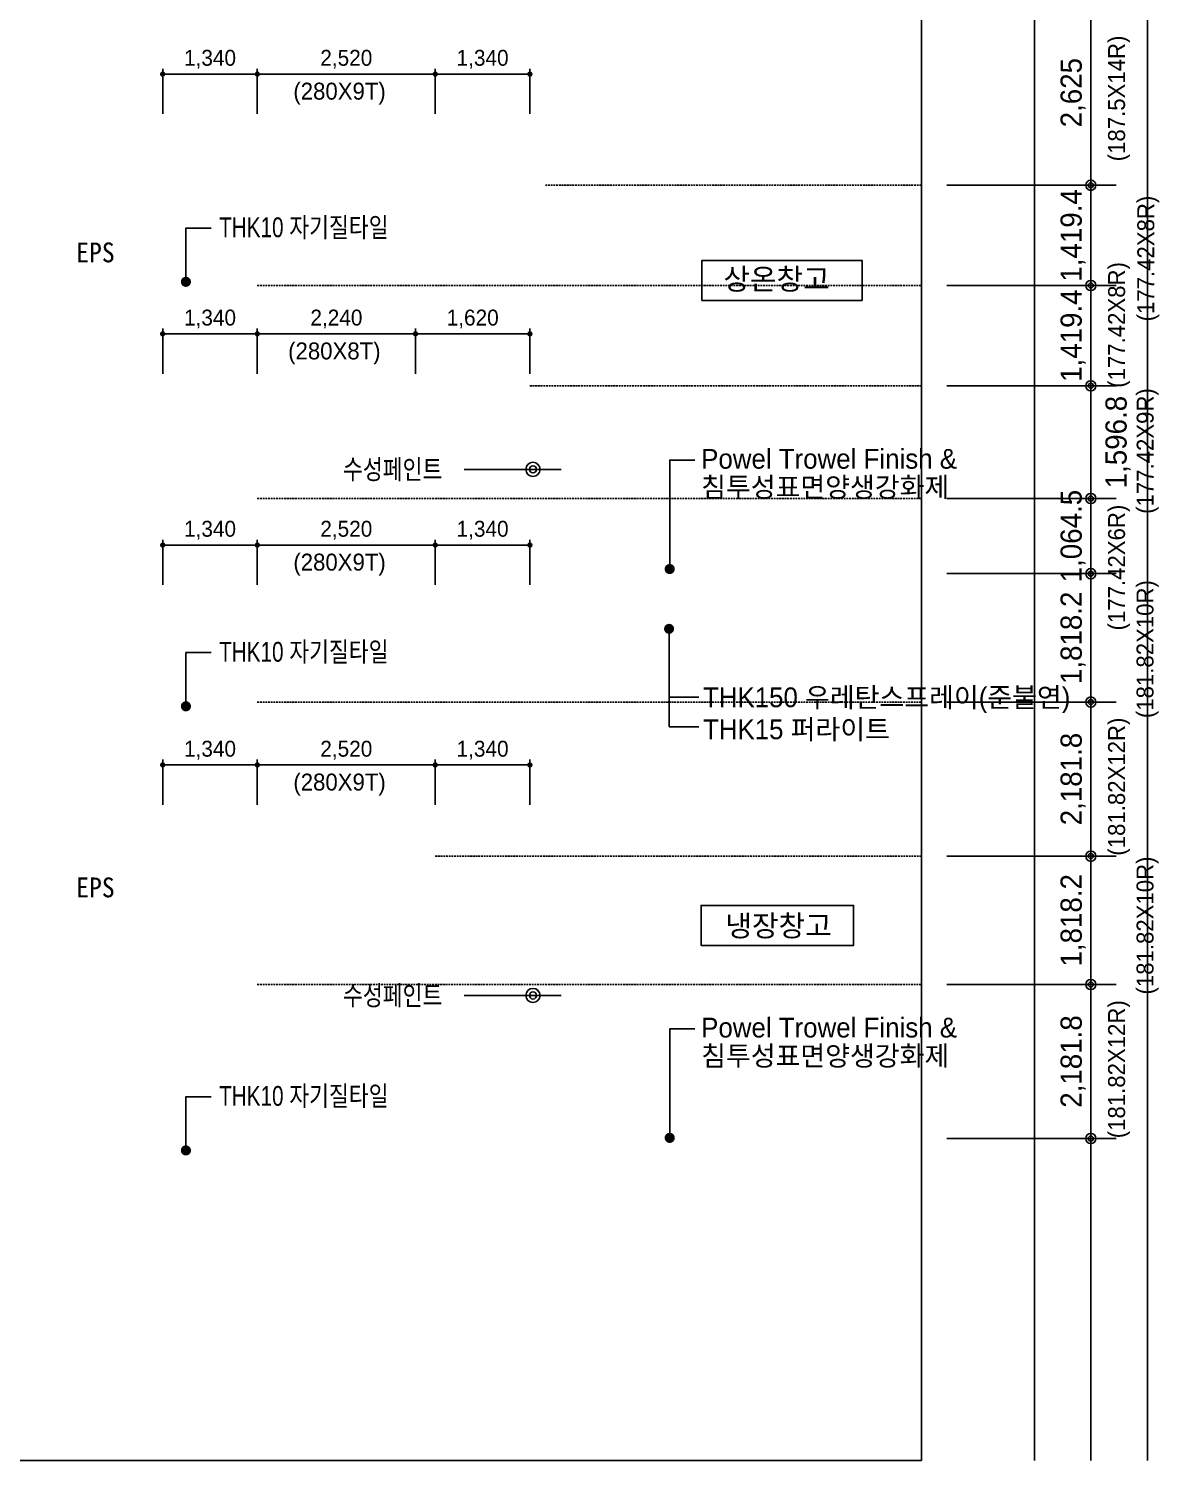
# Model space of a CAD drawing. Header units: millimetres. Extents: x 252711992 to 505989238, y 504776675 to 1009617600.
# Drawn here: x 252856744 to 252872757, y 504776996 to 504797273 of the extents above; entities that cross this region are included whole.
import ezdxf
from ezdxf.enums import TextEntityAlignment as Align

# ---------------------------------------------------------------- set-up
doc = ezdxf.new("R2010")
doc.units = ezdxf.units.MM
doc.linetypes.add('DASHEDX2', pattern=[38.1, 25.4, -12.7])
for name, color, linetype in [('$ZCDB_AUDIT_GENERATED_600D18', 7, 'Continuous'), ('0KD DIM', 7, 'Continuous'), ('4A.TEC ELE 4', 9, 'Continuous'), ('4A.TEC TEXT', 7, 'Continuous'), ('4A.TEC 심볼', 7, 'Continuous'), ('TEX', 3, 'Continuous'), ('TEXT', 7, 'Continuous'), ('㈜SE&C TEXT', 7, 'Continuous')]:
    doc.layers.add(name, color=color, linetype=linetype)
doc.layers.add('DEFPOINT', color=135, linetype='Continuous', plot=False)
doc.styles.add('1', font='')
doc.styles.add('나눔고딕', font='')
doc.styles.add('돋움', font='')
doc.styles.add('돋음체', font='')
doc.styles.get('1').set_extended_font_data('DotumChe')
doc.styles.get('나눔고딕').set_extended_font_data('Dotum')
doc.styles.get('돋움').set_extended_font_data('Dotum')
doc.styles.get('돋음체').set_extended_font_data('Dotum')
doc.dimstyles.new('DIM_600(외부치수)', dxfattribs={"dimscale": 400, "dimtxt": 3.3, "dimasz": 1, "dimexe": 2, "dimexo": 2, "dimgap": 1, "dimtad": 1, "dimdec": 0, "dimdsep": 46, "dimlunit": 6, "dimtxsty": '나눔고딕', "dimblk1": 'DIMDOT', "dimblk2": 'DIMDOT', "dimsah": 1, "dimcen": 2.5, "dimdle": 1.5, "dimclrd": 8, "dimclre": 8, "dimclrt": 3, "dimadec": 0, "dimazin": 0, "dimtfac": 1, "dimtdec": 0, "dimtix": 1, "dimtmove": 2, "dimatfit": 3, "dimldrblk": 'DIMDOT', "dimfxl": 1, "dimtvp": 1, "dimtolj": 1, "dimtzin": 0, "dimarcsym": 0})
doc.dimstyles.new('DIM_80(외부치수)', dxfattribs={"dimscale": 40, "dimtxt": 3.3, "dimasz": 1, "dimexe": 2, "dimexo": 2, "dimgap": 1, "dimtad": 1, "dimdec": 0, "dimdsep": 46, "dimlunit": 6, "dimtxsty": '돋움', "dimblk1": 'DIMDOT', "dimblk2": 'DIMDOT', "dimsah": 1, "dimcen": 2.5, "dimdle": 1.5, "dimclrd": 1, "dimclre": 7, "dimclrt": 2, "dimadec": 0, "dimazin": 0, "dimtfac": 1, "dimtdec": 0, "dimtix": 1, "dimtmove": 2, "dimatfit": 3, "dimldrblk": 'DIMDOT', "dimfxl": 1, "dimtvp": 1, "dimtolj": 1, "dimtzin": 0, "dimarcsym": 0})
doc.dimstyles.new('KD DIM 1', dxfattribs={"dimscale": 50, "dimtxt": 3, "dimasz": 1, "dimexe": 1, "dimexo": 1, "dimgap": 1, "dimtad": 1, "dimdec": 0, "dimzin": 0, "dimdsep": 46, "dimlunit": 6, "dimtxsty": '돋음체', "dimblk": 'DOT', "dimcen": 3, "dimdle": 1, "dimclrd": 256, "dimclre": 256, "dimclrt": 3, "dimazin": 0, "dimtfac": 1, "dimtdec": 0, "dimtix": 1, "dimtmove": 2, "dimatfit": 3, "dimldrblk": 'OBLIQUE', "dimfxl": 1, "dimtvp": 0.8333, "dimtolj": 1, "dimtzin": 0, "dimarcsym": 0})

# ---------------------------------------------------------------- blocks, each defined once
blk = doc.blocks.new('_Dot')
at = {"color": 0, "linetype": 'ByBlock', "lineweight": -2}
blk.add_line((-0.5, 0), (-1, 0), dxfattribs=at)
at = {"color": 0, "linetype": 'ByBlock', "const_width": 0.5}
blk.add_lwpolyline([(-0.25, 0, 1), (0.25, 0, 1)], format="xyb", close=True, dxfattribs=at)
blk = doc.blocks.new('*D651')
at = {"layer": '0KD DIM', "lineweight": -2, "transparency": 16777216}
for p, q in [((252859983, 504796064), (252859983, 504796704)), ((252862428, 504796629), (252860058, 504796629)), ((252862503, 504796064), (252862503, 504796704))]:
    blk.add_line(p, q, dxfattribs=at)
at = {"layer": 'Defpoints', "color": 0, "transparency": 16777216}
for p in [(252859983, 504796629), (252859983, 504795989), (252862503, 504795989)]:
    blk.add_point(p, dxfattribs=at)
at = {"layer": '0KD DIM', "lineweight": -2, "transparency": 16777216, "xscale": 75, "yscale": 75, "zscale": 75, "rotation": 180}
blk.add_blockref('_Dot', (252859983, 504796629), dxfattribs=at)
at = {"layer": '0KD DIM', "lineweight": -2, "transparency": 16777216, "xscale": 75, "yscale": 75, "zscale": 75}
blk.add_blockref('_Dot', (252862503, 504796629), dxfattribs=at)
at = {"layer": '0KD DIM', "color": 3, "transparency": 16777216, "insert": (252861243, 504796839), "char_height": 225, "attachment_point": 5, "style": '돋음체'}
blk.add_mtext('\\A1;2,520', dxfattribs=at)
blk = doc.blocks.new('_OBLIQUE')
at = {"color": 0, "linetype": 'ByBlock'}
blk.add_line((-0.5, -0.5), (0.5, 0.5), dxfattribs=at)
blk = doc.blocks.new('*D652')
at = {"layer": '0KD DIM', "lineweight": -2, "transparency": 16777216}
for p, q in [((252858643, 504796064), (252858643, 504796704)), ((252858718, 504796629), (252859908, 504796629)), ((252859983, 504796064), (252859983, 504796704))]:
    blk.add_line(p, q, dxfattribs=at)
at = {"layer": 'Defpoints', "color": 0, "transparency": 16777216}
for p in [(252859983, 504796629), (252858643, 504795989), (252859983, 504795989)]:
    blk.add_point(p, dxfattribs=at)
at = {"layer": '0KD DIM', "lineweight": -2, "transparency": 16777216, "xscale": 75, "yscale": 75, "zscale": 75, "rotation": 180}
blk.add_blockref('_Dot', (252858643, 504796629), dxfattribs=at)
at = {"layer": '0KD DIM', "lineweight": -2, "transparency": 16777216, "xscale": 75, "yscale": 75, "zscale": 75}
blk.add_blockref('_Dot', (252859983, 504796629), dxfattribs=at)
at = {"layer": '0KD DIM', "color": 3, "transparency": 16777216, "insert": (252859313, 504796839), "char_height": 225, "attachment_point": 5, "style": '돋음체'}
blk.add_mtext('\\A1;1,340', dxfattribs=at)
blk = doc.blocks.new('*D653')
at = {"layer": '0KD DIM', "lineweight": -2, "transparency": 16777216}
for p, q in [((252862503, 504796064), (252862503, 504796704)), ((252863768, 504796629), (252862578, 504796629)), ((252863843, 504796064), (252863843, 504796704))]:
    blk.add_line(p, q, dxfattribs=at)
at = {"layer": 'Defpoints', "color": 0, "transparency": 16777216}
for p in [(252862503, 504796629), (252862503, 504795989, -3299), (252863843, 504795989, -8562)]:
    blk.add_point(p, dxfattribs=at)
at = {"layer": '0KD DIM', "lineweight": -2, "transparency": 16777216, "xscale": 75, "yscale": 75, "zscale": 75, "rotation": 180}
blk.add_blockref('_Dot', (252862503, 504796629), dxfattribs=at)
at = {"layer": '0KD DIM', "lineweight": -2, "transparency": 16777216, "xscale": 75, "yscale": 75, "zscale": 75}
blk.add_blockref('_Dot', (252863843, 504796629), dxfattribs=at)
at = {"layer": '0KD DIM', "color": 3, "transparency": 16777216, "insert": (252863173, 504796839), "char_height": 225, "attachment_point": 5, "style": '돋음체'}
blk.add_mtext('\\A1;1,340', dxfattribs=at)
blk = doc.blocks.new('*D654')
at = {"layer": '0KD DIM', "lineweight": -2, "transparency": 16777216}
for p, q in [((252859983, 504792385), (252859983, 504793025)), ((252862148, 504792950), (252860058, 504792950)), ((252862223, 504792385), (252862223, 504793025))]:
    blk.add_line(p, q, dxfattribs=at)
at = {"layer": 'Defpoints', "color": 0, "transparency": 16777216}
for p in [(252859983, 504792950), (252859983, 504792310), (252862223, 504792310)]:
    blk.add_point(p, dxfattribs=at)
at = {"layer": '0KD DIM', "lineweight": -2, "transparency": 16777216, "xscale": 75, "yscale": 75, "zscale": 75, "rotation": 180}
blk.add_blockref('_Dot', (252859983, 504792950), dxfattribs=at)
at = {"layer": '0KD DIM', "lineweight": -2, "transparency": 16777216, "xscale": 75, "yscale": 75, "zscale": 75}
blk.add_blockref('_Dot', (252862223, 504792950), dxfattribs=at)
at = {"layer": '0KD DIM', "color": 3, "transparency": 16777216, "insert": (252861103, 504793160), "char_height": 225, "attachment_point": 5, "style": '돋음체'}
blk.add_mtext('\\A1;2,240', dxfattribs=at)
blk = doc.blocks.new('*D655')
at = {"layer": '0KD DIM', "lineweight": -2, "transparency": 16777216}
for p, q in [((252858643, 504792385), (252858643, 504793025)), ((252858718, 504792950), (252859908, 504792950)), ((252859983, 504792385), (252859983, 504793025))]:
    blk.add_line(p, q, dxfattribs=at)
at = {"layer": 'Defpoints', "color": 0, "transparency": 16777216}
for p in [(252859983, 504792950), (252858643, 504792310), (252859983, 504792310)]:
    blk.add_point(p, dxfattribs=at)
at = {"layer": '0KD DIM', "lineweight": -2, "transparency": 16777216, "xscale": 75, "yscale": 75, "zscale": 75, "rotation": 180}
blk.add_blockref('_Dot', (252858643, 504792950), dxfattribs=at)
at = {"layer": '0KD DIM', "lineweight": -2, "transparency": 16777216, "xscale": 75, "yscale": 75, "zscale": 75}
blk.add_blockref('_Dot', (252859983, 504792950), dxfattribs=at)
at = {"layer": '0KD DIM', "color": 3, "transparency": 16777216, "insert": (252859313, 504793160), "char_height": 225, "attachment_point": 5, "style": '돋음체'}
blk.add_mtext('\\A1;1,340', dxfattribs=at)
blk = doc.blocks.new('*D656')
at = {"layer": '0KD DIM', "lineweight": -2, "transparency": 16777216}
for p, q in [((252862223, 504792385), (252862223, 504793025)), ((252863768, 504792950), (252862298, 504792950)), ((252863843, 504792385), (252863843, 504793025))]:
    blk.add_line(p, q, dxfattribs=at)
at = {"layer": 'Defpoints', "color": 0, "transparency": 16777216}
for p in [(252862223, 504792950), (252862223, 504792310, -2200), (252863843, 504792310, -8562)]:
    blk.add_point(p, dxfattribs=at)
at = {"layer": '0KD DIM', "lineweight": -2, "transparency": 16777216, "xscale": 75, "yscale": 75, "zscale": 75, "rotation": 180}
blk.add_blockref('_Dot', (252862223, 504792950), dxfattribs=at)
at = {"layer": '0KD DIM', "lineweight": -2, "transparency": 16777216, "xscale": 75, "yscale": 75, "zscale": 75}
blk.add_blockref('_Dot', (252863843, 504792950), dxfattribs=at)
at = {"layer": '0KD DIM', "color": 3, "transparency": 16777216, "insert": (252863033, 504793160), "char_height": 225, "attachment_point": 5, "style": '돋음체'}
blk.add_mtext('\\A1;1,620', dxfattribs=at)
blk = doc.blocks.new('*D657')
at = {"layer": '0KD DIM', "lineweight": -2, "transparency": 16777216}
for p, q in [((252859983, 504789394), (252859983, 504790034)), ((252862428, 504789959), (252860058, 504789959)), ((252862503, 504789394), (252862503, 504790034))]:
    blk.add_line(p, q, dxfattribs=at)
at = {"layer": 'Defpoints', "color": 0, "transparency": 16777216}
for p in [(252859983, 504789959), (252859983, 504789319), (252862503, 504789319)]:
    blk.add_point(p, dxfattribs=at)
at = {"layer": '0KD DIM', "lineweight": -2, "transparency": 16777216, "xscale": 75, "yscale": 75, "zscale": 75, "rotation": 180}
blk.add_blockref('_Dot', (252859983, 504789959), dxfattribs=at)
at = {"layer": '0KD DIM', "lineweight": -2, "transparency": 16777216, "xscale": 75, "yscale": 75, "zscale": 75}
blk.add_blockref('_Dot', (252862503, 504789959), dxfattribs=at)
at = {"layer": '0KD DIM', "color": 3, "transparency": 16777216, "insert": (252861243, 504790169), "char_height": 225, "attachment_point": 5, "style": '돋음체'}
blk.add_mtext('\\A1;2,520', dxfattribs=at)
blk = doc.blocks.new('*D658')
at = {"layer": '0KD DIM', "lineweight": -2, "transparency": 16777216}
for p, q in [((252858643, 504789394), (252858643, 504790034)), ((252858718, 504789959), (252859908, 504789959)), ((252859983, 504789394), (252859983, 504790034))]:
    blk.add_line(p, q, dxfattribs=at)
at = {"layer": 'Defpoints', "color": 0, "transparency": 16777216}
for p in [(252859983, 504789959), (252858643, 504789319), (252859983, 504789319)]:
    blk.add_point(p, dxfattribs=at)
at = {"layer": '0KD DIM', "lineweight": -2, "transparency": 16777216, "xscale": 75, "yscale": 75, "zscale": 75, "rotation": 180}
blk.add_blockref('_Dot', (252858643, 504789959), dxfattribs=at)
at = {"layer": '0KD DIM', "lineweight": -2, "transparency": 16777216, "xscale": 75, "yscale": 75, "zscale": 75}
blk.add_blockref('_Dot', (252859983, 504789959), dxfattribs=at)
at = {"layer": '0KD DIM', "color": 3, "transparency": 16777216, "insert": (252859313, 504790169), "char_height": 225, "attachment_point": 5, "style": '돋음체'}
blk.add_mtext('\\A1;1,340', dxfattribs=at)
blk = doc.blocks.new('*D659')
at = {"layer": '0KD DIM', "lineweight": -2, "transparency": 16777216}
for p, q in [((252862503, 504789394), (252862503, 504790034)), ((252863768, 504789959), (252862578, 504789959)), ((252863843, 504789394), (252863843, 504790034))]:
    blk.add_line(p, q, dxfattribs=at)
at = {"layer": 'Defpoints', "color": 0, "transparency": 16777216}
for p in [(252862503, 504789959), (252862503, 504789319, -3299), (252863843, 504789319, -8562)]:
    blk.add_point(p, dxfattribs=at)
at = {"layer": '0KD DIM', "lineweight": -2, "transparency": 16777216, "xscale": 75, "yscale": 75, "zscale": 75, "rotation": 180}
blk.add_blockref('_Dot', (252862503, 504789959), dxfattribs=at)
at = {"layer": '0KD DIM', "lineweight": -2, "transparency": 16777216, "xscale": 75, "yscale": 75, "zscale": 75}
blk.add_blockref('_Dot', (252863843, 504789959), dxfattribs=at)
at = {"layer": '0KD DIM', "color": 3, "transparency": 16777216, "insert": (252863173, 504790169), "char_height": 225, "attachment_point": 5, "style": '돋음체'}
blk.add_mtext('\\A1;1,340', dxfattribs=at)
blk = doc.blocks.new('*D660')
at = {"layer": '0KD DIM', "lineweight": -2, "transparency": 16777216}
for p, q in [((252859983, 504786279), (252859983, 504786920)), ((252862428, 504786845), (252860058, 504786845)), ((252862503, 504786279), (252862503, 504786920))]:
    blk.add_line(p, q, dxfattribs=at)
at = {"layer": 'Defpoints', "color": 0, "transparency": 16777216}
for p in [(252859983, 504786845), (252859983, 504786204), (252862503, 504786204)]:
    blk.add_point(p, dxfattribs=at)
at = {"layer": '0KD DIM', "lineweight": -2, "transparency": 16777216, "xscale": 75, "yscale": 75, "zscale": 75, "rotation": 180}
blk.add_blockref('_Dot', (252859983, 504786845), dxfattribs=at)
at = {"layer": '0KD DIM', "lineweight": -2, "transparency": 16777216, "xscale": 75, "yscale": 75, "zscale": 75}
blk.add_blockref('_Dot', (252862503, 504786845), dxfattribs=at)
at = {"layer": '0KD DIM', "color": 3, "transparency": 16777216, "insert": (252861243, 504787054), "char_height": 225, "attachment_point": 5, "style": '돋음체'}
blk.add_mtext('\\A1;2,520', dxfattribs=at)
blk = doc.blocks.new('*D661')
at = {"layer": '0KD DIM', "lineweight": -2, "transparency": 16777216}
for p, q in [((252858643, 504786279), (252858643, 504786920)), ((252858718, 504786845), (252859908, 504786845)), ((252859983, 504786279), (252859983, 504786920))]:
    blk.add_line(p, q, dxfattribs=at)
at = {"layer": 'Defpoints', "color": 0, "transparency": 16777216}
for p in [(252859983, 504786845), (252858643, 504786204), (252859983, 504786204)]:
    blk.add_point(p, dxfattribs=at)
at = {"layer": '0KD DIM', "lineweight": -2, "transparency": 16777216, "xscale": 75, "yscale": 75, "zscale": 75, "rotation": 180}
blk.add_blockref('_Dot', (252858643, 504786845), dxfattribs=at)
at = {"layer": '0KD DIM', "lineweight": -2, "transparency": 16777216, "xscale": 75, "yscale": 75, "zscale": 75}
blk.add_blockref('_Dot', (252859983, 504786845), dxfattribs=at)
at = {"layer": '0KD DIM', "color": 3, "transparency": 16777216, "insert": (252859313, 504787054), "char_height": 225, "attachment_point": 5, "style": '돋음체'}
blk.add_mtext('\\A1;1,340', dxfattribs=at)
blk = doc.blocks.new('*D662')
at = {"layer": '0KD DIM', "lineweight": -2, "transparency": 16777216}
for p, q in [((252862503, 504786279), (252862503, 504786920)), ((252863768, 504786845), (252862578, 504786845)), ((252863843, 504786279), (252863843, 504786920))]:
    blk.add_line(p, q, dxfattribs=at)
at = {"layer": 'Defpoints', "color": 0, "transparency": 16777216}
for p in [(252862503, 504786845), (252862503, 504786204, -3299), (252863843, 504786204, -8562)]:
    blk.add_point(p, dxfattribs=at)
at = {"layer": '0KD DIM', "lineweight": -2, "transparency": 16777216, "xscale": 75, "yscale": 75, "zscale": 75, "rotation": 180}
blk.add_blockref('_Dot', (252862503, 504786845), dxfattribs=at)
at = {"layer": '0KD DIM', "lineweight": -2, "transparency": 16777216, "xscale": 75, "yscale": 75, "zscale": 75}
blk.add_blockref('_Dot', (252863843, 504786845), dxfattribs=at)
at = {"layer": '0KD DIM', "color": 3, "transparency": 16777216, "insert": (252863173, 504787054), "char_height": 225, "attachment_point": 5, "style": '돋음체'}
blk.add_mtext('\\A1;1,340', dxfattribs=at)
blk = doc.blocks.new('A$C398e453a')
at = {"layer": 'TEX', "color": 1}
blk.add_lwpolyline([(72, 72), (72, 833), (428, 833)], dxfattribs=at)
at = {"layer": '㈜SE&C TEXT', "color": 1, "const_width": 71.7}
blk.add_lwpolyline([(36, 72, -1), (108, 72, -1)], format="xyb", close=True, dxfattribs=at)
at = {"layer": '4A.TEC TEXT', "style": '돋움', "width": 0.8}
blk.add_text('THK10 자기질타일', height=280, dxfattribs=at).set_placement((543, 844), align=Align.MIDDLE_LEFT)
blk = doc.blocks.new('DIMDOT')
at = {"color": 0}
blk.add_line((-2, 0), (2, 0), dxfattribs=at)
for radius in [0.5, 0.25]:
    blk.add_circle((0, 0), radius, dxfattribs=at)
blk = doc.blocks.new('*D665')
at = {"layer": '$ZCDB_AUDIT_GENERATED_600D18', "color": 8, "lineweight": -2, "transparency": 16777216}
for p, q in [((252869747, 504783736), (252872147, 504783736)), ((252871787, 504783592), (252871787, 504781698)), ((252869747, 504781554), (252872147, 504781554))]:
    blk.add_line(p, q, dxfattribs=at)
at = {"layer": 'Defpoints', "color": 0, "transparency": 16777216}
for p in [(252869387, 504783736), (252869387, 504781554), (252871787, 504781554)]:
    blk.add_point(p, dxfattribs=at)
at = {"layer": '$ZCDB_AUDIT_GENERATED_600D18', "color": 8, "lineweight": -2, "transparency": 16777216, "xscale": 144, "yscale": 144, "zscale": 144}
for p, rotation in [((252871787, 504783736), 90), ((252871787, 504781554), 270)]:
    blk.add_blockref('DIMDOT', p, dxfattribs=dict(at, rotation=rotation))
at = {"layer": '$ZCDB_AUDIT_GENERATED_600D18', "color": 3, "transparency": 16777216, "insert": (252871536, 504782645), "char_height": 300, "attachment_point": 5, "rotation": 90, "style": '나눔고딕'}
blk.add_mtext('\\A1;2,181.8', dxfattribs=at)
blk = doc.blocks.new('*D666')
at = {"layer": '$ZCDB_AUDIT_GENERATED_600D18', "color": 8, "lineweight": -2, "transparency": 16777216}
for p, q in [((252869747, 504785554), (252872147, 504785554)), ((252871787, 504783880), (252871787, 504785410)), ((252869747, 504783736), (252872147, 504783736))]:
    blk.add_line(p, q, dxfattribs=at)
at = {"layer": 'Defpoints', "color": 0, "transparency": 16777216}
for p in [(252869387, 504785554), (252871787, 504785554), (252869387, 504783736)]:
    blk.add_point(p, dxfattribs=at)
at = {"layer": '$ZCDB_AUDIT_GENERATED_600D18', "color": 8, "lineweight": -2, "transparency": 16777216, "xscale": 144, "yscale": 144, "zscale": 144}
for p, rotation in [((252871787, 504785554), 90), ((252871787, 504783736), 270)]:
    blk.add_blockref('DIMDOT', p, dxfattribs=dict(at, rotation=rotation))
at = {"layer": '$ZCDB_AUDIT_GENERATED_600D18', "color": 3, "transparency": 16777216, "insert": (252871536, 504784645), "char_height": 300, "attachment_point": 5, "rotation": 90, "style": '나눔고딕'}
blk.add_mtext('\\A1;1,818.2', dxfattribs=at)
blk = doc.blocks.new('*D667')
at = {"layer": '$ZCDB_AUDIT_GENERATED_600D18', "color": 8, "lineweight": -2, "transparency": 16777216}
for p, q in [((252869747, 504787736), (252872147, 504787736)), ((252871787, 504787592), (252871787, 504785698)), ((252869747, 504785554), (252872147, 504785554))]:
    blk.add_line(p, q, dxfattribs=at)
at = {"layer": 'Defpoints', "color": 0, "transparency": 16777216}
for p in [(252869387, 504787736), (252869387, 504785554), (252871787, 504785554)]:
    blk.add_point(p, dxfattribs=at)
at = {"layer": '$ZCDB_AUDIT_GENERATED_600D18', "color": 8, "lineweight": -2, "transparency": 16777216, "xscale": 144, "yscale": 144, "zscale": 144}
for p, rotation in [((252871787, 504787736), 90), ((252871787, 504785554), 270)]:
    blk.add_blockref('DIMDOT', p, dxfattribs=dict(at, rotation=rotation))
at = {"layer": '$ZCDB_AUDIT_GENERATED_600D18', "color": 3, "transparency": 16777216, "insert": (252871536, 504786645), "char_height": 300, "attachment_point": 5, "rotation": 90, "style": '나눔고딕'}
blk.add_mtext('\\A1;2,181.8', dxfattribs=at)
blk = doc.blocks.new('*D668')
at = {"layer": '$ZCDB_AUDIT_GENERATED_600D18', "color": 8, "lineweight": -2, "transparency": 16777216}
for p, q in [((252869747, 504789554), (252872147, 504789554)), ((252871787, 504787880), (252871787, 504789410)), ((252869747, 504787736), (252872147, 504787736))]:
    blk.add_line(p, q, dxfattribs=at)
at = {"layer": 'Defpoints', "color": 0, "transparency": 16777216}
for p in [(252869387, 504789554), (252871787, 504789554), (252869387, 504787736)]:
    blk.add_point(p, dxfattribs=at)
at = {"layer": '$ZCDB_AUDIT_GENERATED_600D18', "color": 8, "lineweight": -2, "transparency": 16777216, "xscale": 144, "yscale": 144, "zscale": 144}
for p, rotation in [((252871787, 504789554), 90), ((252871787, 504787736), 270)]:
    blk.add_blockref('DIMDOT', p, dxfattribs=dict(at, rotation=rotation))
at = {"layer": '$ZCDB_AUDIT_GENERATED_600D18', "color": 3, "transparency": 16777216, "insert": (252871536, 504788645), "char_height": 300, "attachment_point": 5, "rotation": 90, "style": '나눔고딕'}
blk.add_mtext('\\A1;1,818.2', dxfattribs=at)
blk = doc.blocks.new('*D669')
at = {"layer": '$ZCDB_AUDIT_GENERATED_600D18', "color": 8, "lineweight": -2, "transparency": 16777216}
for p, q in [((252871787, 504790762), (252871787, 504790906)), ((252869747, 504790618), (252872147, 504790618)), ((252871787, 504790618), (252871787, 504789554)), ((252869747, 504789554), (252872147, 504789554)), ((252871787, 504789410), (252871787, 504789266))]:
    blk.add_line(p, q, dxfattribs=at)
at = {"layer": 'Defpoints', "color": 0, "transparency": 16777216}
for p in [(252869387, 504790618), (252869387, 504789554), (252871787, 504789554)]:
    blk.add_point(p, dxfattribs=at)
at = {"layer": '$ZCDB_AUDIT_GENERATED_600D18', "color": 8, "lineweight": -2, "transparency": 16777216, "xscale": 144, "yscale": 144, "zscale": 144}
for p, rotation in [((252871787, 504790618), 270), ((252871787, 504789554), 90)]:
    blk.add_blockref('DIMDOT', p, dxfattribs=dict(at, rotation=rotation))
at = {"layer": '$ZCDB_AUDIT_GENERATED_600D18', "color": 3, "transparency": 16777216, "insert": (252871536, 504790086), "char_height": 300, "attachment_point": 5, "rotation": 90, "style": '나눔고딕'}
blk.add_mtext('\\A1;1,064.5', dxfattribs=at)
blk = doc.blocks.new('*D670')
at = {"layer": '$ZCDB_AUDIT_GENERATED_600D18', "color": 8, "lineweight": -2, "transparency": 16777216}
for p, q in [((252869747, 504792215), (252872147, 504792215)), ((252871787, 504790762), (252871787, 504792071)), ((252869747, 504790618), (252872147, 504790618))]:
    blk.add_line(p, q, dxfattribs=at)
at = {"layer": 'Defpoints', "color": 0, "transparency": 16777216}
for p in [(252869387, 504792215), (252871787, 504792215), (252869387, 504790618)]:
    blk.add_point(p, dxfattribs=at)
at = {"layer": '$ZCDB_AUDIT_GENERATED_600D18', "color": 8, "lineweight": -2, "transparency": 16777216, "xscale": 144, "yscale": 144, "zscale": 144}
for p, rotation in [((252871787, 504792215), 90), ((252871787, 504790618), 270)]:
    blk.add_blockref('DIMDOT', p, dxfattribs=dict(at, rotation=rotation))
at = {"layer": '$ZCDB_AUDIT_GENERATED_600D18', "color": 3, "transparency": 16777216, "insert": (252872172, 504791417), "char_height": 300, "attachment_point": 5, "rotation": 90, "style": '나눔고딕'}
blk.add_mtext('\\A1;1,596.8', dxfattribs=at)
blk = doc.blocks.new('*D671')
at = {"layer": '$ZCDB_AUDIT_GENERATED_600D18', "color": 8, "lineweight": -2, "transparency": 16777216}
for p, q in [((252871787, 504793779), (252871787, 504793923)), ((252869747, 504793635), (252872147, 504793635)), ((252871787, 504793635), (252871787, 504792215)), ((252869747, 504792215), (252872147, 504792215)), ((252871787, 504792071), (252871787, 504791927))]:
    blk.add_line(p, q, dxfattribs=at)
at = {"layer": 'Defpoints', "color": 0, "transparency": 16777216}
for p in [(252869387, 504793635), (252869387, 504792215), (252871787, 504792215)]:
    blk.add_point(p, dxfattribs=at)
at = {"layer": '$ZCDB_AUDIT_GENERATED_600D18', "color": 8, "lineweight": -2, "transparency": 16777216, "xscale": 144, "yscale": 144, "zscale": 144}
for p, rotation in [((252871787, 504793635), 270), ((252871787, 504792215), 90)]:
    blk.add_blockref('DIMDOT', p, dxfattribs=dict(at, rotation=rotation))
at = {"layer": '$ZCDB_AUDIT_GENERATED_600D18', "color": 3, "transparency": 16777216, "insert": (252871536, 504792925), "char_height": 300, "attachment_point": 5, "rotation": 90, "style": '나눔고딕'}
blk.add_mtext('\\A1;1,419.4', dxfattribs=at)
blk = doc.blocks.new('*D672')
at = {"layer": '$ZCDB_AUDIT_GENERATED_600D18', "color": 8, "lineweight": -2, "transparency": 16777216}
for p, q in [((252871787, 504795198), (252871787, 504795342)), ((252869747, 504795054), (252872147, 504795054)), ((252871787, 504793635), (252871787, 504795054)), ((252869747, 504793635), (252872147, 504793635)), ((252871787, 504793491), (252871787, 504793347))]:
    blk.add_line(p, q, dxfattribs=at)
at = {"layer": 'Defpoints', "color": 0, "transparency": 16777216}
for p in [(252869387, 504795054), (252871787, 504795054), (252869387, 504793635)]:
    blk.add_point(p, dxfattribs=at)
at = {"layer": '$ZCDB_AUDIT_GENERATED_600D18', "color": 8, "lineweight": -2, "transparency": 16777216, "xscale": 144, "yscale": 144, "zscale": 144}
for p, rotation in [((252871787, 504795054), 270), ((252871787, 504793635), 90)]:
    blk.add_blockref('DIMDOT', p, dxfattribs=dict(at, rotation=rotation))
at = {"layer": '$ZCDB_AUDIT_GENERATED_600D18', "color": 3, "transparency": 16777216, "insert": (252871536, 504794344), "char_height": 300, "attachment_point": 5, "rotation": 90, "style": '나눔고딕'}
blk.add_mtext('\\A1;1,419.4', dxfattribs=at)
blk = doc.blocks.new('*D673')
at = {"layer": '$ZCDB_AUDIT_GENERATED_600D18', "color": 8, "lineweight": -2, "transparency": 16777216}
for p, q in [((252869747, 504797679), (252872147, 504797679)), ((252871787, 504797535), (252871787, 504795198)), ((252869747, 504795054), (252872147, 504795054))]:
    blk.add_line(p, q, dxfattribs=at)
at = {"layer": 'Defpoints', "color": 0, "transparency": 16777216}
for p in [(252869387, 504797679), (252869387, 504795054), (252871787, 504795054)]:
    blk.add_point(p, dxfattribs=at)
at = {"layer": '$ZCDB_AUDIT_GENERATED_600D18', "color": 8, "lineweight": -2, "transparency": 16777216, "xscale": 144, "yscale": 144, "zscale": 144}
for p, rotation in [((252871787, 504797679), 90), ((252871787, 504795054), 270)]:
    blk.add_blockref('DIMDOT', p, dxfattribs=dict(at, rotation=rotation))
at = {"layer": '$ZCDB_AUDIT_GENERATED_600D18', "color": 3, "transparency": 16777216, "insert": (252871536, 504796366), "char_height": 300, "attachment_point": 5, "rotation": 90, "style": '나눔고딕'}
blk.add_mtext('\\A1;2,625', dxfattribs=at)
blk = doc.blocks.new('A$C77fab269')
at = {"layer": '4A.TEC 심볼', "color": 1}
for p in [(53, 334), (368, 21)]:
    blk.add_line(p, (53, 21), dxfattribs=at)
at = {"layer": '4A.TEC 심볼', "color": 1, "const_width": 53.4}
blk.add_lwpolyline([(53, 1088, 1), (53, 1035, 1)], format="xyb", close=True, dxfattribs=at)
at = {"layer": '4A.TEC 심볼', "color": 1}
blk.add_lwpolyline([(53, 1062), (53, 334), (368, 334)], dxfattribs=at)
at = {"layer": '4A.TEC TEXT', "style": '돋움'}
for s, p in [('THK150 우레탄스프레이(준불연)', (413, 334)), ('THK15 퍼라이트', (413, -6))]:
    blk.add_text(s, height=210, dxfattribs=at).set_placement(p, align=Align.MIDDLE_LEFT)
blk = doc.blocks.new('A$C80bd29a0')
at = {"layer": 'TEX', "color": 1}
blk.add_lwpolyline([(54, 54), (54, 1211), (321, 1211)], dxfattribs=at)
at = {"layer": '㈜SE&C TEXT', "color": 1, "const_width": 53.8}
blk.add_lwpolyline([(27, 54, -1), (81, 54, -1)], format="xyb", close=True, dxfattribs=at)
at = {"layer": '4A.TEC TEXT', "style": '돋움'}
for s, p in [('Powel Trowel Finish &', (388, 1225, 0)), ('침투성표면양생강화제', (388, 925, 0))]:
    blk.add_text(s, height=210, dxfattribs=at).set_placement(p, align=Align.MIDDLE_LEFT)
blk = doc.blocks.new('A$Cf885b5ed')
at = {"layer": '4A.TEC ELE 4', "xscale": 1.333333333333333, "yscale": 1.333333333333333, "zscale": 1.333333333333333}
blk.add_blockref('A$C80bd29a0', (0, 0, 0), dxfattribs=at)
blk = doc.blocks.new('A$Ccf7108a0')
at = {"layer": '4A.TEC TEXT', "style": '돋움', "width": 0.8}
blk.add_text('수성페인트', height=280, dxfattribs=at).set_placement((31, 215), align=Align.MIDDLE_LEFT)
at = {"layer": '㈜SE&C TEXT', "color": 1}
blk.add_leader([(2721, 215, 0), (1745, 215)], dimstyle='DIM_80(외부치수)', override={"dimasz": 5, "dimtad": 0}, dxfattribs=at)

msp = doc.modelspace()

# ---------------------------------------------------------------- linework, layer by layer
at = {"layer": 'DEFPOINT'}
for points in [[(252843933.68, 504776996.25), (252843933.68, 504828017.81), (252872587.24, 504828017.81), (252872587.24, 504776996.25)], [(252844733.68, 504776996.25), (252844733.68, 504827217.81), (252871787.24, 504827217.81), (252871787.24, 504776996.25)], [(252845533.68, 504776996.25), (252845533.68, 504826417.81), (252870987.24, 504826417.81), (252870987.24, 504776996.25)]]:
    msp.add_lwpolyline(points, dxfattribs=at)
msp.add_lwpolyline([(252847133.68, 504824817.81), (252869387.24, 504824817.81), (252869387.24, 504776996.25), (252847133.68, 504776996.25)], close=True, dxfattribs=at)
at = {"layer": 'TEXT', "color": 251, "linetype": 'DASHEDX2'}
for p, q in [((252864062.92, 504795053.96, 7817.06), (252869387.24, 504795053.96, 7817.06)), ((252859982.92, 504793634.6, 7817.06), (252869387.24, 504793634.6, 7817.06)), ((252863842.92, 504792215.25, 7817.06), (252869387.24, 504792215.25, 7817.06)), ((252859982.92, 504790618.47, 7817.06), (252869387.24, 504790618.47, 7817.06)), ((252859982.92, 504787735.78, 7817.06), (252869387.24, 504787735.78, 7817.06)), ((252862502.92, 504785553.96, 7817.06), (252869387.24, 504785553.96, 7817.06)), ((252859982.92, 504783735.78, 7817.06), (252869387.24, 504783735.78, 7817.06))]:
    msp.add_line(p, q, dxfattribs=at)
at = {"layer": 'TEXT'}
for points in [[(252866279.11, 504793424.31), (252868547.83, 504793424.31), (252868547.83, 504793990.98), (252866279.11, 504793990.98)], [(252866266.96, 504784289.07), (252868426.64, 504784289.07), (252868426.64, 504784855.74), (252866266.96, 504784855.74)]]:
    msp.add_lwpolyline(points, close=True, dxfattribs=at)

# ---------------------------------------------------------------- block references
at = {"layer": '4A.TEC ELE 4'}
for name, p in [('A$C398e453a', (252858899.46, 504793615.44, 7817.06)), ('A$Cf885b5ed', (252865751.07, 504789547.24)), ('A$Ccf7108a0', (252861165.84, 504790816.27, 7817.06)), ('A$C398e453a', (252858899.46, 504787603.49, 7817.06)), ('A$Ccf7108a0', (252861165.84, 504783365.02, 7817.06)), ('A$Cf885b5ed', (252865751.07, 504781491.96)), ('A$C398e453a', (252858899.46, 504781313.89, 7817.06))]:
    msp.add_blockref(name, p, dxfattribs=at)
at = {"layer": '4A.TEC ELE 4', "xscale": 1.333333333333333, "yscale": 1.333333333333333, "zscale": 1.333333333333333}
msp.add_blockref('A$C77fab269', (252865743.45, 504787357.5), dxfattribs=at)

# ---------------------------------------------------------------- texts
at = {"layer": '$ZCDB_AUDIT_GENERATED_600D18', "color": 3, "style": '나눔고딕'}
for s, p in [('(187.5X14R)', (252872271.05, 504795394.2)), ('(177.42X8R)', (252872685.09, 504793126.76)), ('(177.42X8R)', (252872271.05, 504792186.4)), ('(177.42X9R)', (252872676.2, 504790400.51)), ('(177.42X6R)', (252872271.05, 504788750.51)), ('(181.82X10R)', (252872674.18, 504787508.06)), ('(181.82X12R)', (252872271.05, 504785560.32)), ('(181.82X10R)', (252872674.18, 504783593.42)), ('(181.82X12R)', (252872271.05, 504781558.1))]:
    msp.add_text(s, height=240, rotation=90, dxfattribs=at).set_placement(p)
for s, p in [('(280X9T)', (252860493.06, 504796267.35, -21547.89)), ('(280X8T)', (252860419.58, 504792588.55, -21547.89)), ('(280X9T)', (252860493.06, 504789597.5, -21547.89)), ('(280X9T)', (252860493.06, 504786482.77, -21547.89))]:
    msp.add_text(s, height=240, dxfattribs=at).set_placement(p)
at = {"layer": 'TEXT'}
for s, height, style, p in [('EPS', 281.25, '1', (252857690.19, 504794103.4)), ('EPS', 281.25, '1', (252857690.19, 504785110.73)), ('냉장창고', 300, '돋움', (252867364.33, 504784566.92))]:
    msp.add_text(s, height=height, dxfattribs=dict(at, style=style)).set_placement(p, align=Align.MIDDLE_CENTER)
at = {"layer": 'TEXT', "style": '돋움'}
msp.add_text('상온창고', height=300, dxfattribs=at).set_placement((252866583.59, 504793725.97), align=Align.MIDDLE_LEFT)

# ---------------------------------------------------------------- dimensions: what is measured, and where the dimension line sits
at = {"layer": '$ZCDB_AUDIT_GENERATED_600D18'}
for base, p1, p2, angle, picture, middle in [((252871787.24, 504795053.96), (252869387.24, 504797678.96), (252869387.24, 504795053.96), 270, '*D673', (252871536.14, 504796366.46)), ((252871787.24, 504795053.96), (252869387.24, 504793634.6), (252869387.24, 504795053.96), 90, '*D672', (252871536.14, 504794344.28)), ((252871787.2422, 504792215.2488), (252869387.2422, 504793634.6037), (252869387.2422, 504792215.2488), 270, '*D671', (252871536.1378, 504792924.9262)), ((252871787.24, 504789553.96), (252869387.24, 504790618.47), (252869387.24, 504789553.96), 270, '*D669', (252871536.14, 504790086.22)), ((252871787.24, 504789553.96), (252869387.24, 504787735.78), (252869387.24, 504789553.96), 90, '*D668', (252871536.14, 504788644.87)), ((252871787.24, 504785553.96), (252869387.24, 504787735.78), (252869387.24, 504785553.96), 270, '*D667', (252871536.14, 504786644.87)), ((252871787.24, 504785553.96), (252869387.24, 504783735.78), (252869387.24, 504785553.96), 90, '*D666', (252871536.14, 504784644.87)), ((252871787.24, 504781553.96), (252869387.24, 504783735.78), (252869387.24, 504781553.96), 270, '*D665', (252871536.14, 504782644.87))]:
    dim = msp.add_linear_dim(base=base, p1=p1, p2=p2, angle=angle, dimstyle='DIM_600(외부치수)', override={"dimscale": 600, "dimtxt": 0.5, "dimasz": 0.24, "dimexe": 0.6, "dimexo": 0.6, "dimgap": 0.12, "dimdec": 1, "dimblk1": 'DIMDOT', "dimblk2": 'DIMDOT', "dimdle": 0.5}, dxfattribs=at)
    dim.commit()
    dim.dimension.update_dxf_attribs({"geometry": picture, "text_midpoint": middle})
dim = msp.add_linear_dim(base=(252871787.24, 504792215.25), p1=(252869387.24, 504790618.47), p2=(252869387.24, 504792215.25), angle=90, dimstyle='DIM_600(외부치수)', override={"dimscale": 600, "dimtxt": 0.5, "dimasz": 0.24, "dimexe": 0.6, "dimexo": 0.6, "dimgap": 0.12, "dimdec": 1, "dimdle": 0.5}, dxfattribs=at)
dim.commit()
dim.dimension.update_dxf_attribs({"geometry": '*D670', "text_midpoint": (252872172.44, 504791416.86), "dimtype": 160})
at = {"layer": '0KD DIM'}
for base, p1, p2, picture, middle in [((252859982.92, 504796629.25, 7817.06), (252858642.92, 504795988.92, 7817.06), (252859982.92, 504795988.92, 7817.06), '*D652', (252859312.92, 504796838.58, 7817.06)), ((252859982.92, 504792950.45, 7817.06), (252858642.92, 504792310.12, 7817.06), (252859982.92, 504792310.12, 7817.06), '*D655', (252859312.92, 504793159.78, 7817.06)), ((252859982.92, 504789959.41, 7817.06), (252858642.92, 504789319.08, 7817.06), (252859982.92, 504789319.08, 7817.06), '*D658', (252859312.92, 504790168.74, 7817.06)), ((252859982.92, 504786844.67, 7817.06), (252858642.92, 504786204.34, 7817.06), (252859982.92, 504786204.34, 7817.06), '*D661', (252859312.92, 504787054, 7817.06))]:
    dim = msp.add_linear_dim(base=base, p1=p1, p2=p2, dimstyle='KD DIM 1', override={"dimscale": 75}, dxfattribs=at)
    dim.commit()
    dim.dimension.update_dxf_attribs({"geometry": picture, "text_midpoint": middle})
for base, p1, p2, picture, middle in [((252859982.92, 504796629.25, 7817.06), (252862502.92, 504795988.92, 7817.06), (252859982.92, 504795988.92, 7817.06), '*D651', (252861242.92, 504796838.58, 7817.06)), ((252862502.92, 504796629.25, 7817.06), (252863842.92, 504795988.92, -745.42), (252862502.92, 504795988.92, 4517.75), '*D653', (252863172.92, 504796838.58, 7817.06)), ((252859982.92, 504792950.45, 7817.06), (252862222.92, 504792310.12, 7817.06), (252859982.92, 504792310.12, 7817.06), '*D654', (252861102.92, 504793159.78, 7817.06)), ((252862222.92, 504792950.45, 7817.06), (252863842.92, 504792310.12, -745.42), (252862222.92, 504792310.12, 5617.52), '*D656', (252863032.92, 504793159.78, 7817.06)), ((252859982.92, 504789959.41, 7817.06), (252862502.92, 504789319.08, 7817.06), (252859982.92, 504789319.08, 7817.06), '*D657', (252861242.92, 504790168.74, 7817.06)), ((252862502.92, 504789959.41, 7817.06), (252863842.92, 504789319.08, -745.42), (252862502.92, 504789319.08, 4517.75), '*D659', (252863172.92, 504790168.74, 7817.06)), ((252859982.92, 504786844.67, 7817.06), (252862502.92, 504786204.34, 7817.06), (252859982.92, 504786204.34, 7817.06), '*D660', (252861242.92, 504787054, 7817.06)), ((252862502.92, 504786844.67, 7817.06), (252863842.92, 504786204.34, -745.42), (252862502.92, 504786204.34, 4517.75), '*D662', (252863172.92, 504787054, 7817.06))]:
    dim = msp.add_linear_dim(base=base, p1=p1, p2=p2, angle=180, dimstyle='KD DIM 1', override={"dimscale": 75}, dxfattribs=at)
    dim.commit()
    dim.dimension.update_dxf_attribs({"geometry": picture, "text_midpoint": middle})

doc.saveas('drawing.dxf')
